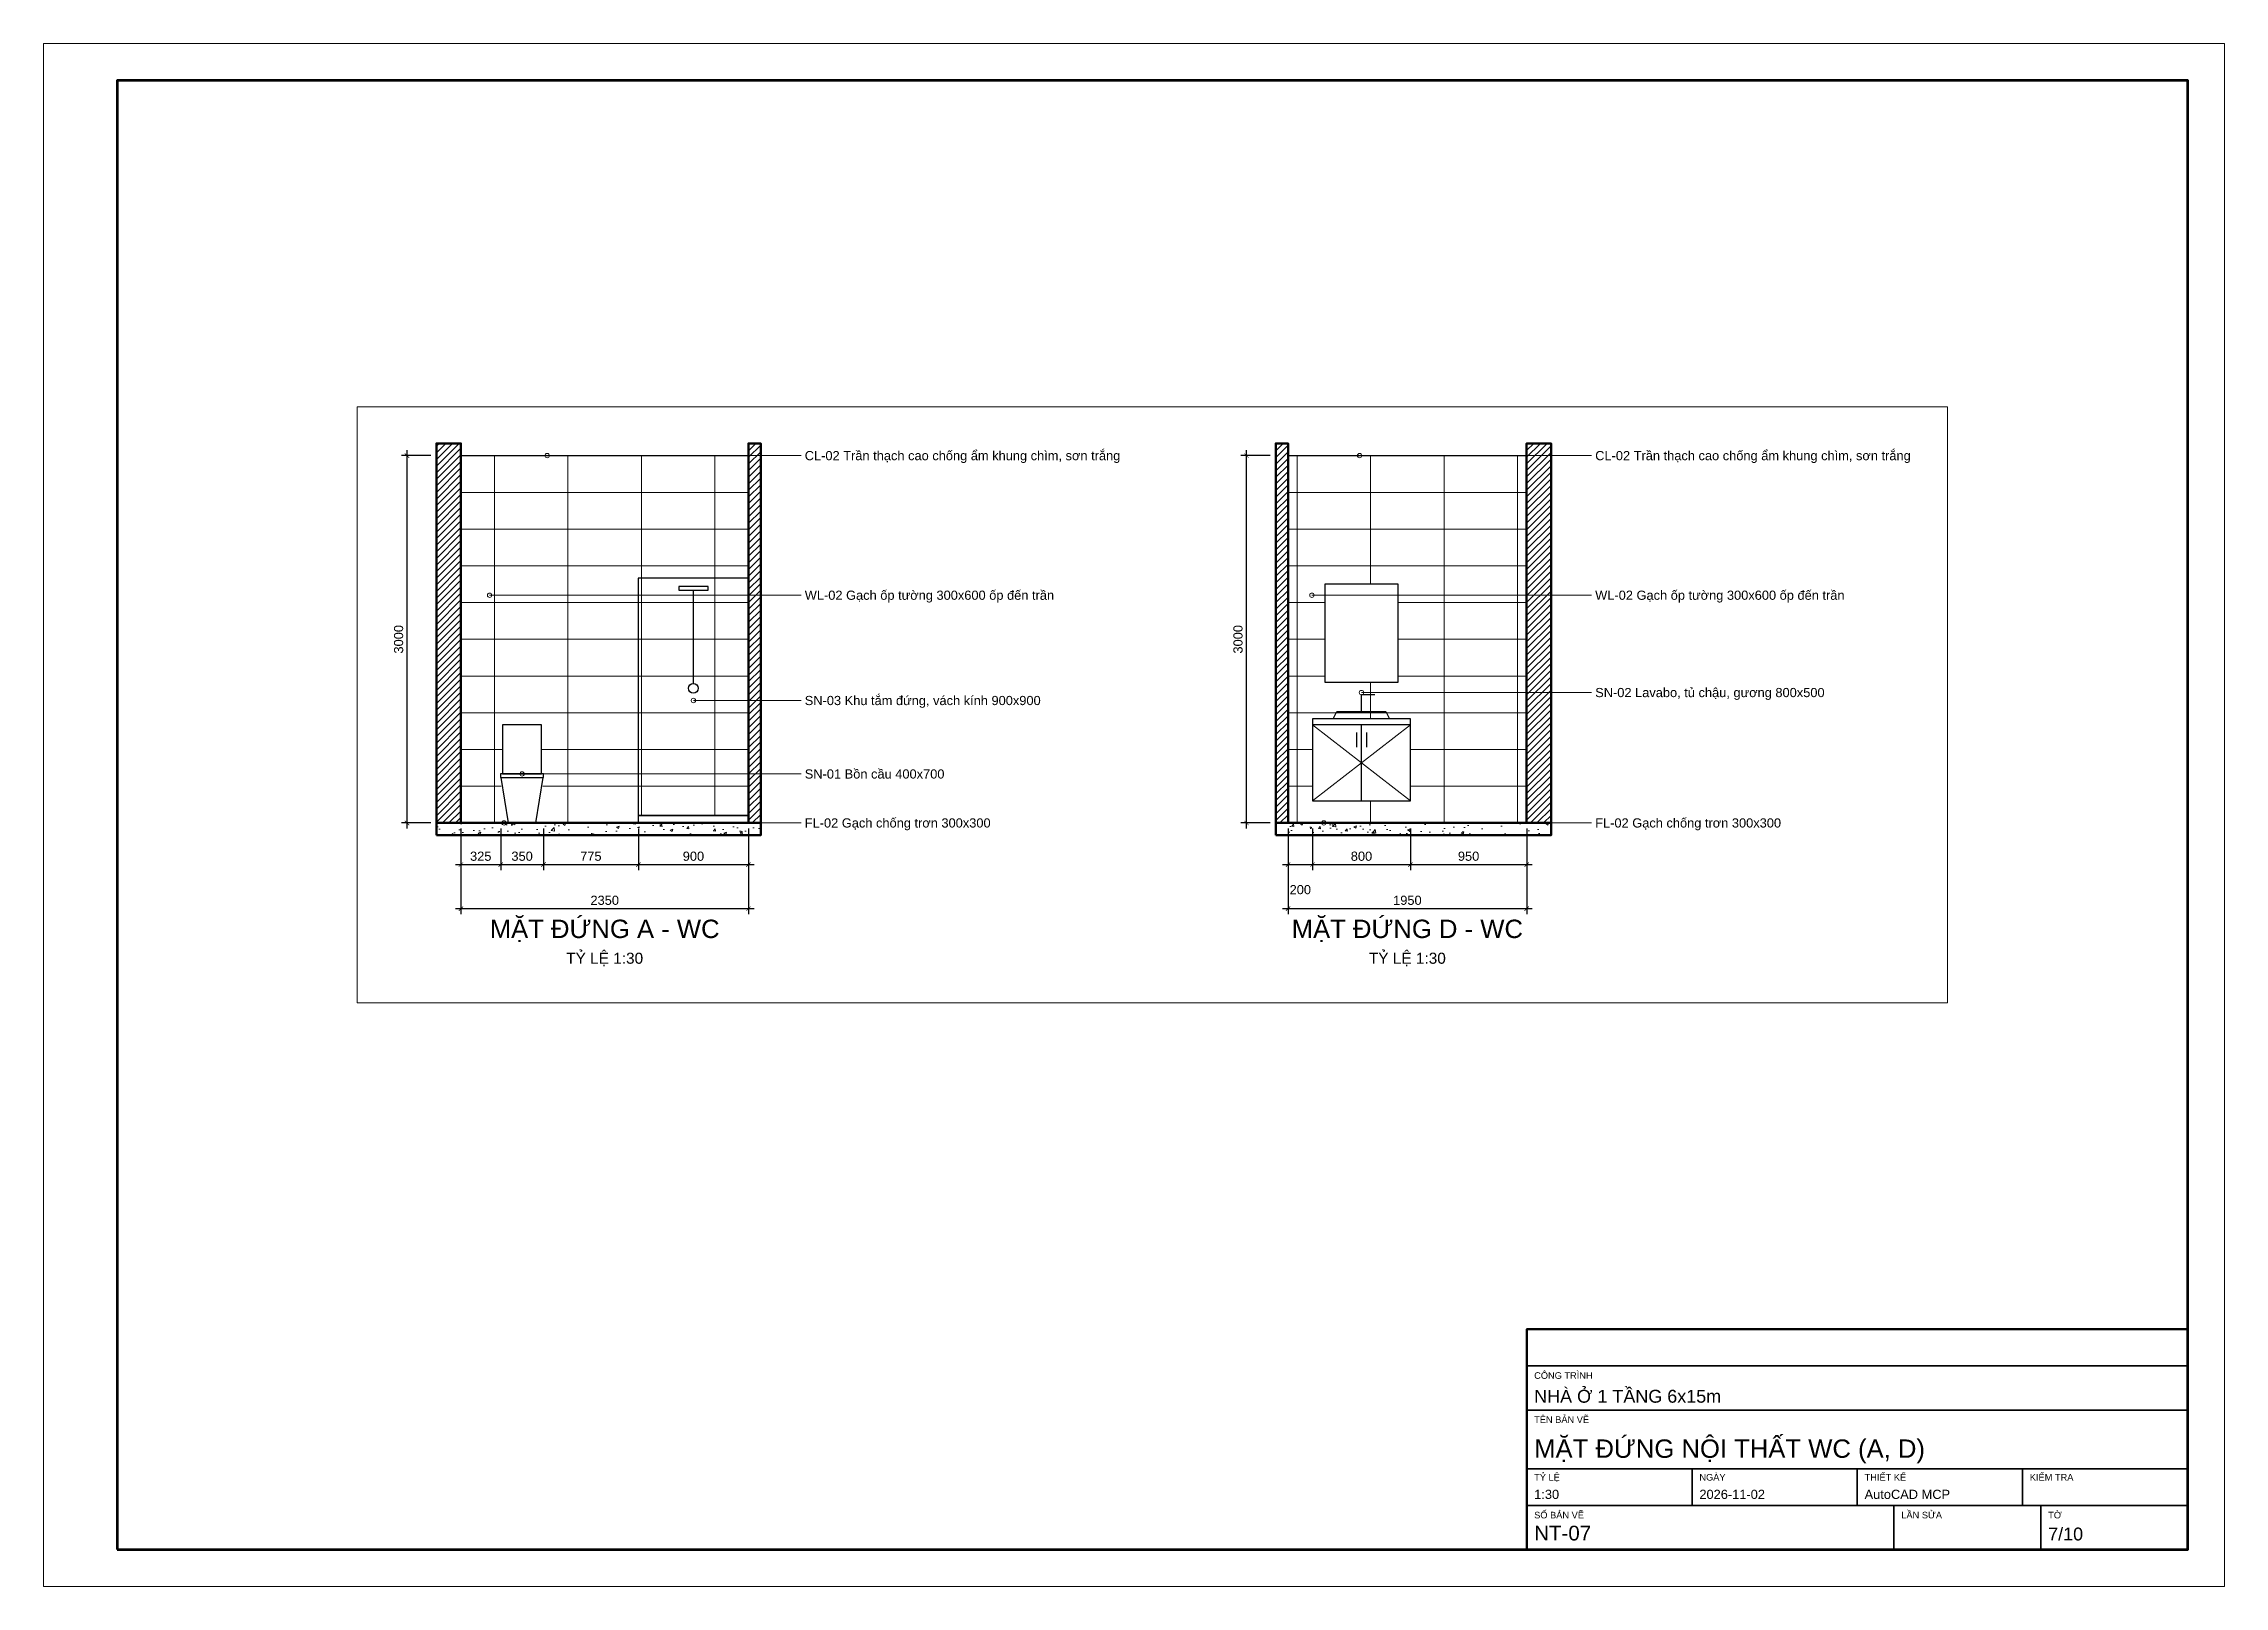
# Paper-space layout 'NT-07' of a CAD drawing. Header units: millimetres. Extents: x 0 to 594, y 0 to 420.
# The model-space entities are those that its viewports show. They can reach past a viewport. Long polylines and large blocks are cut down to what shows.
import ezdxf
from ezdxf.enums import TextEntityAlignment as Align

# ---------------------------------------------------------------- set-up
doc = ezdxf.new("R2010")
doc.units = ezdxf.units.MM
doc.header["$LTSCALE"] = 40
doc.linetypes.add('HIDDEN', pattern=[9.525, 6.35, -3.175])
for name, color, linetype, lineweight in [('A-ANNO-DIMS', 1, 'Continuous', 18), ('A-ANNO-NOTE', 7, 'Continuous', 18), ('A-ANNO-TEXT', 7, 'Continuous', 18), ('A-ANNO-TTLB', 7, 'Continuous', 35), ('A-DETL', 7, 'Continuous', 25), ('A-ELEV', 7, 'Continuous', 25), ('A-ELEV-OTLN', 7, 'Continuous', 50), ('A-ELEV-PATT', 8, 'Continuous', 9), ('A-GLAZ', 4, 'Continuous', 25), ('A-HIDD', 8, 'HIDDEN', 18), ('A-SECT', 7, 'Continuous', 50), ('A-SECT-PATT', 8, 'Continuous', 9)]:
    doc.layers.add(name, color=color, linetype=linetype, lineweight=lineweight)
doc.layers.add('A-ANNO-VPRT', color=8, linetype='Continuous', lineweight=9, plot=False)
doc.styles.add('MCP-ARIAL', font='arial.ttf')
doc.dimstyles.new('MCP-1-30', dxfattribs={"dimscale": 30, "dimtxt": 2.5, "dimasz": 1.2, "dimexe": 1.5, "dimexo": 1.5, "dimgap": 1, "dimtad": 1, "dimdec": 0, "dimdsep": 46, "dimtxsty": 'MCP-ARIAL', "dimblk": 'ARCHTICK', "dimblk1": 'ARCHTICK', "dimblk2": 'ARCHTICK', "dimcen": 0.09, "dimdle": 1.5, "dimclrd": 256, "dimclre": 256, "dimclrt": 256, "dimadec": 0, "dimazin": 0, "dimtfac": 1, "dimtdec": 4, "dimtmove": 2, "dimatfit": 3, "dimfxl": 1, "dimtolj": 1, "dimtzin": 0, "dimarcsym": 0})

# ---------------------------------------------------------------- blocks, each defined once
blk = doc.blocks.new('_ArchTick')
at = {"color": 0, "linetype": 'ByBlock', "const_width": 0.15}
blk.add_lwpolyline([(-0.5, -0.5), (0.5, 0.5)], dxfattribs=at)
blk = doc.blocks.new('*D189')
at = {"layer": 'A-ANNO-DIMS', "lineweight": -2, "transparency": 16777216}
for p, q in [((164128, -49709), (164128, -50049)), ((164453, -49709), (164453, -50049)), ((164083, -50004), (164498, -50004))]:
    blk.add_line(p, q, dxfattribs=at)
at = {"layer": 'Defpoints', "color": 0, "transparency": 16777216}
for p in [(164128, -49664), (164453, -49664), (164453, -50004)]:
    blk.add_point(p, dxfattribs=at)
at = {"layer": 'A-ANNO-DIMS', "lineweight": -2, "transparency": 16777216, "xscale": 36, "yscale": 36, "zscale": 36, "rotation": 180}
blk.add_blockref('_ArchTick', (164128, -50004), dxfattribs=at)
at = {"layer": 'A-ANNO-DIMS', "lineweight": -2, "transparency": 16777216, "xscale": 36, "yscale": 36, "zscale": 36}
blk.add_blockref('_ArchTick', (164453, -50004), dxfattribs=at)
at = {"layer": 'A-ANNO-DIMS', "transparency": 16777216, "insert": (164290, -49936), "char_height": 75, "attachment_point": 5, "style": 'MCP-ARIAL'}
blk.add_mtext('\\A1;325', dxfattribs=at)
blk = doc.blocks.new('*D190')
at = {"layer": 'A-ANNO-DIMS', "lineweight": -2, "transparency": 16777216}
for p, q in [((164453, -49709), (164453, -50049)), ((164803, -49709), (164803, -50049)), ((164408, -50004), (164848, -50004))]:
    blk.add_line(p, q, dxfattribs=at)
at = {"layer": 'Defpoints', "color": 0, "transparency": 16777216}
for p in [(164453, -49664), (164803, -49664), (164803, -50004)]:
    blk.add_point(p, dxfattribs=at)
at = {"layer": 'A-ANNO-DIMS', "lineweight": -2, "transparency": 16777216, "xscale": 36, "yscale": 36, "zscale": 36, "rotation": 180}
blk.add_blockref('_ArchTick', (164453, -50004), dxfattribs=at)
at = {"layer": 'A-ANNO-DIMS', "lineweight": -2, "transparency": 16777216, "xscale": 36, "yscale": 36, "zscale": 36}
blk.add_blockref('_ArchTick', (164803, -50004), dxfattribs=at)
at = {"layer": 'A-ANNO-DIMS', "transparency": 16777216, "insert": (164628, -49936), "char_height": 75, "attachment_point": 5, "style": 'MCP-ARIAL'}
blk.add_mtext('\\A1;350', dxfattribs=at)
blk = doc.blocks.new('*D191')
at = {"layer": 'A-ANNO-DIMS', "lineweight": -2, "transparency": 16777216}
for p, q in [((164803, -49709), (164803, -50049)), ((165578, -49709), (165578, -50049)), ((164758, -50004), (165623, -50004))]:
    blk.add_line(p, q, dxfattribs=at)
at = {"layer": 'Defpoints', "color": 0, "transparency": 16777216}
for p in [(164803, -49664), (165578, -49664), (165578, -50004)]:
    blk.add_point(p, dxfattribs=at)
at = {"layer": 'A-ANNO-DIMS', "lineweight": -2, "transparency": 16777216, "xscale": 36, "yscale": 36, "zscale": 36, "rotation": 180}
blk.add_blockref('_ArchTick', (164803, -50004), dxfattribs=at)
at = {"layer": 'A-ANNO-DIMS', "lineweight": -2, "transparency": 16777216, "xscale": 36, "yscale": 36, "zscale": 36}
blk.add_blockref('_ArchTick', (165578, -50004), dxfattribs=at)
at = {"layer": 'A-ANNO-DIMS', "transparency": 16777216, "insert": (165190, -49936), "char_height": 75, "attachment_point": 5, "style": 'MCP-ARIAL'}
blk.add_mtext('\\A1;775', dxfattribs=at)
blk = doc.blocks.new('*D192')
at = {"layer": 'A-ANNO-DIMS', "lineweight": -2, "transparency": 16777216}
for p, q in [((165578, -49709), (165578, -50049)), ((166478, -49709), (166478, -50049)), ((165533, -50004), (166523, -50004))]:
    blk.add_line(p, q, dxfattribs=at)
at = {"layer": 'Defpoints', "color": 0, "transparency": 16777216}
for p in [(165578, -49664), (166478, -49664), (166478, -50004)]:
    blk.add_point(p, dxfattribs=at)
at = {"layer": 'A-ANNO-DIMS', "lineweight": -2, "transparency": 16777216, "xscale": 36, "yscale": 36, "zscale": 36, "rotation": 180}
blk.add_blockref('_ArchTick', (165578, -50004), dxfattribs=at)
at = {"layer": 'A-ANNO-DIMS', "lineweight": -2, "transparency": 16777216, "xscale": 36, "yscale": 36, "zscale": 36}
blk.add_blockref('_ArchTick', (166478, -50004), dxfattribs=at)
at = {"layer": 'A-ANNO-DIMS', "transparency": 16777216, "insert": (166028, -49936), "char_height": 75, "attachment_point": 5, "style": 'MCP-ARIAL'}
blk.add_mtext('\\A1;900', dxfattribs=at)
blk = doc.blocks.new('*D193')
at = {"layer": 'A-ANNO-DIMS', "lineweight": -2, "transparency": 16777216}
for p, q in [((164128, -49709), (164128, -50409)), ((166478, -49709), (166478, -50409)), ((164083, -50364), (166523, -50364))]:
    blk.add_line(p, q, dxfattribs=at)
at = {"layer": 'Defpoints', "color": 0, "transparency": 16777216}
for p in [(164128, -49664), (166478, -49664), (166478, -50364)]:
    blk.add_point(p, dxfattribs=at)
at = {"layer": 'A-ANNO-DIMS', "lineweight": -2, "transparency": 16777216, "xscale": 36, "yscale": 36, "zscale": 36, "rotation": 180}
blk.add_blockref('_ArchTick', (164128, -50364), dxfattribs=at)
at = {"layer": 'A-ANNO-DIMS', "lineweight": -2, "transparency": 16777216, "xscale": 36, "yscale": 36, "zscale": 36}
blk.add_blockref('_ArchTick', (166478, -50364), dxfattribs=at)
at = {"layer": 'A-ANNO-DIMS', "transparency": 16777216, "insert": (165303, -50296), "char_height": 75, "attachment_point": 5, "style": 'MCP-ARIAL'}
blk.add_mtext('\\A1;2350', dxfattribs=at)
blk = doc.blocks.new('*D194')
at = {"layer": 'A-ANNO-DIMS', "lineweight": -2, "transparency": 16777216}
for p, q in [((163883, -46664), (163643, -46664)), ((163688, -49709), (163688, -46619)), ((163883, -49664), (163643, -49664))]:
    blk.add_line(p, q, dxfattribs=at)
at = {"layer": 'Defpoints', "color": 0, "transparency": 16777216}
for p in [(163688, -46664), (163928, -46664), (163928, -49664)]:
    blk.add_point(p, dxfattribs=at)
at = {"layer": 'A-ANNO-DIMS', "lineweight": -2, "transparency": 16777216, "xscale": 36, "yscale": 36, "zscale": 36}
for p, rotation in [((163688, -46664), 90), ((163688, -49664), 270)]:
    blk.add_blockref('_ArchTick', p, dxfattribs=dict(at, rotation=rotation))
at = {"layer": 'A-ANNO-DIMS', "transparency": 16777216, "insert": (163619, -48164), "char_height": 75, "attachment_point": 5, "rotation": 90, "style": 'MCP-ARIAL'}
blk.add_mtext('\\A1;3000', dxfattribs=at)
blk = doc.blocks.new('*D195')
at = {"layer": 'A-ANNO-DIMS', "lineweight": -2, "transparency": 16777216}
for p, q in [((170887, -49709), (170887, -50049)), ((171087, -49709), (171087, -50049)), ((170842, -50004), (171132, -50004))]:
    blk.add_line(p, q, dxfattribs=at)
at = {"layer": 'Defpoints', "color": 0, "transparency": 16777216}
for p in [(170887, -49664), (171087, -49664), (171087, -50004)]:
    blk.add_point(p, dxfattribs=at)
at = {"layer": 'A-ANNO-DIMS', "lineweight": -2, "transparency": 16777216, "xscale": 36, "yscale": 36, "zscale": 36, "rotation": 180}
blk.add_blockref('_ArchTick', (170887, -50004), dxfattribs=at)
at = {"layer": 'A-ANNO-DIMS', "lineweight": -2, "transparency": 16777216, "xscale": 36, "yscale": 36, "zscale": 36}
blk.add_blockref('_ArchTick', (171087, -50004), dxfattribs=at)
at = {"layer": 'A-ANNO-DIMS', "transparency": 16777216, "insert": (170987, -50209), "char_height": 75, "attachment_point": 5, "style": 'MCP-ARIAL'}
blk.add_mtext('\\A1;200', dxfattribs=at)
blk = doc.blocks.new('*D196')
at = {"layer": 'A-ANNO-DIMS', "lineweight": -2, "transparency": 16777216}
for p, q in [((171087, -49709), (171087, -50049)), ((171887, -49709), (171887, -50049)), ((171042, -50004), (171932, -50004))]:
    blk.add_line(p, q, dxfattribs=at)
at = {"layer": 'Defpoints', "color": 0, "transparency": 16777216}
for p in [(171087, -49664), (171887, -49664), (171887, -50004)]:
    blk.add_point(p, dxfattribs=at)
at = {"layer": 'A-ANNO-DIMS', "lineweight": -2, "transparency": 16777216, "xscale": 36, "yscale": 36, "zscale": 36, "rotation": 180}
blk.add_blockref('_ArchTick', (171087, -50004), dxfattribs=at)
at = {"layer": 'A-ANNO-DIMS', "lineweight": -2, "transparency": 16777216, "xscale": 36, "yscale": 36, "zscale": 36}
blk.add_blockref('_ArchTick', (171887, -50004), dxfattribs=at)
at = {"layer": 'A-ANNO-DIMS', "transparency": 16777216, "insert": (171487, -49936), "char_height": 75, "attachment_point": 5, "style": 'MCP-ARIAL'}
blk.add_mtext('\\A1;800', dxfattribs=at)
blk = doc.blocks.new('*D197')
at = {"layer": 'A-ANNO-DIMS', "lineweight": -2, "transparency": 16777216}
for p, q in [((171887, -49709), (171887, -50049)), ((172837, -49709), (172837, -50049)), ((171842, -50004), (172882, -50004))]:
    blk.add_line(p, q, dxfattribs=at)
at = {"layer": 'Defpoints', "color": 0, "transparency": 16777216}
for p in [(171887, -49664), (172837, -49664), (172837, -50004)]:
    blk.add_point(p, dxfattribs=at)
at = {"layer": 'A-ANNO-DIMS', "lineweight": -2, "transparency": 16777216, "xscale": 36, "yscale": 36, "zscale": 36, "rotation": 180}
blk.add_blockref('_ArchTick', (171887, -50004), dxfattribs=at)
at = {"layer": 'A-ANNO-DIMS', "lineweight": -2, "transparency": 16777216, "xscale": 36, "yscale": 36, "zscale": 36}
blk.add_blockref('_ArchTick', (172837, -50004), dxfattribs=at)
at = {"layer": 'A-ANNO-DIMS', "transparency": 16777216, "insert": (172362, -49936), "char_height": 75, "attachment_point": 5, "style": 'MCP-ARIAL'}
blk.add_mtext('\\A1;950', dxfattribs=at)
blk = doc.blocks.new('*D198')
at = {"layer": 'A-ANNO-DIMS', "lineweight": -2, "transparency": 16777216}
for p, q in [((170887, -49709), (170887, -50409)), ((172837, -49709), (172837, -50409)), ((170842, -50364), (172882, -50364))]:
    blk.add_line(p, q, dxfattribs=at)
at = {"layer": 'Defpoints', "color": 0, "transparency": 16777216}
for p in [(170887, -49664), (172837, -49664), (172837, -50364)]:
    blk.add_point(p, dxfattribs=at)
at = {"layer": 'A-ANNO-DIMS', "lineweight": -2, "transparency": 16777216, "xscale": 36, "yscale": 36, "zscale": 36, "rotation": 180}
blk.add_blockref('_ArchTick', (170887, -50364), dxfattribs=at)
at = {"layer": 'A-ANNO-DIMS', "lineweight": -2, "transparency": 16777216, "xscale": 36, "yscale": 36, "zscale": 36}
blk.add_blockref('_ArchTick', (172837, -50364), dxfattribs=at)
at = {"layer": 'A-ANNO-DIMS', "transparency": 16777216, "insert": (171862, -50296), "char_height": 75, "attachment_point": 5, "style": 'MCP-ARIAL'}
blk.add_mtext('\\A1;1950', dxfattribs=at)
blk = doc.blocks.new('*D199')
at = {"layer": 'A-ANNO-DIMS', "lineweight": -2, "transparency": 16777216}
for p, q in [((170742, -46664), (170502, -46664)), ((170547, -49709), (170547, -46619)), ((170742, -49664), (170502, -49664))]:
    blk.add_line(p, q, dxfattribs=at)
at = {"layer": 'Defpoints', "color": 0, "transparency": 16777216}
for p in [(170547, -46664), (170787, -46664), (170787, -49664)]:
    blk.add_point(p, dxfattribs=at)
at = {"layer": 'A-ANNO-DIMS', "lineweight": -2, "transparency": 16777216, "xscale": 36, "yscale": 36, "zscale": 36}
for p, rotation in [((170547, -46664), 90), ((170547, -49664), 270)]:
    blk.add_blockref('_ArchTick', p, dxfattribs=dict(at, rotation=rotation))
at = {"layer": 'A-ANNO-DIMS', "transparency": 16777216, "insert": (170478, -48164), "char_height": 75, "attachment_point": 5, "rotation": 90, "style": 'MCP-ARIAL'}
blk.add_mtext('\\A1;3000', dxfattribs=at)

msp = doc.modelspace()

# ---------------------------------------------------------------- hatches: boundary and pattern name
at = {"layer": 'A-SECT-PATT'}
h = msp.add_hatch(dxfattribs=at)
h.set_pattern_fill('ANSI31', color=256, scale=12, style=0)
h.paths.add_polyline_path([(163927.6, -49663.86), (164127.6, -49663.86), (164127.6, -46563.86), (163927.6, -46563.86)], flags=16)
h = msp.add_hatch(dxfattribs=at)
h.set_pattern_fill('ANSI31', color=256, scale=12, style=0)
h.paths.add_polyline_path([(166477.6, -49663.86), (166577.6, -49663.86), (166577.6, -46563.86), (166477.6, -46563.86)], flags=16)
h = msp.add_hatch(dxfattribs=at)
h.set_pattern_fill('ANSI31', color=256, scale=12, style=0)
h.paths.add_polyline_path([(170786.6, -49663.86), (170886.6, -49663.86), (170886.6, -46563.86), (170786.6, -46563.86)], flags=16)
h = msp.add_hatch(dxfattribs=at)
h.set_pattern_fill('ANSI31', color=256, scale=12, style=0)
h.paths.add_polyline_path([(172836.6, -49663.86), (173036.6, -49663.86), (173036.6, -46563.86), (172836.6, -46563.86)], flags=16)
h = msp.add_hatch(dxfattribs=at)
h.set_pattern_fill('AR-CONC', color=256, scale=1.2, style=0)
h.paths.add_polyline_path([(163927.6, -49763.86), (166577.6, -49763.86), (166577.6, -49663.86), (163927.6, -49663.86)], flags=16)
h = msp.add_hatch(dxfattribs=at)
h.set_pattern_fill('AR-CONC', color=256, scale=1.2, style=0)
h.paths.add_polyline_path([(170786.6, -49763.86), (173036.6, -49763.86), (173036.6, -49663.86), (170786.6, -49663.86)], flags=16)

# ---------------------------------------------------------------- linework, layer by layer
at = {"layer": 'A-ANNO-NOTE'}
for points in [[(164832.6, -46663.86), (166817.6, -46663.86), (166907.6, -46663.86)], [(171471.6, -46663.86), (173276.6, -46663.86), (173366.6, -46663.86)], [(164362.6, -47803.86), (166817.6, -47803.86), (166907.6, -47803.86)], [(171081.6, -47803.86), (173276.6, -47803.86), (173366.6, -47803.86)], [(171486.6, -48598.86), (173276.6, -48598.86), (173366.6, -48598.86)], [(166027.6, -48663.86), (166817.6, -48663.86), (166907.6, -48663.86)], [(164627.6, -49263.86), (166817.6, -49263.86), (166907.6, -49263.86)], [(164480.1, -49663.86), (166817.6, -49663.86), (166907.6, -49663.86)], [(171179.1, -49663.86), (173276.6, -49663.86), (173366.6, -49663.86)]]:
    msp.add_lwpolyline(points, dxfattribs=at)
for centre in [(164832.6, -46663.86), (171471.6, -46663.86), (164362.6, -47803.86), (171081.6, -47803.86), (166027.6, -48663.86), (171486.6, -48598.86), (164627.6, -49263.86), (164480.1, -49663.86), (171179.1, -49663.86)]:
    msp.add_circle(centre, 18, dxfattribs=at)
at = {"layer": 'A-DETL'}
for p, q in [((176275.45, -49813.86), (179475.45, -49813.86)), ((176275.45, -50113.86), (179475.45, -50113.86))]:
    msp.add_line(p, q, dxfattribs=at)
for points in [[(176275.45, -49763.86), (176875.45, -49763.86), (176875.45, -49063.86), (176275.45, -49063.86)], [(176275.45, -50433.86), (179475.45, -50433.86), (179475.45, -50413.86), (176275.45, -50413.86)], [(176275.45, -51163.86), (176915.45, -51163.86), (176915.45, -50433.86), (176275.45, -50433.86)], [(176275.45, -51263.86), (179475.45, -51263.86), (179475.45, -51163.86), (176275.45, -51163.86)]]:
    msp.add_lwpolyline(points, close=True, dxfattribs=at)
at = {"layer": 'A-ELEV'}
for p, q in [((164127.6, -46663.86), (166477.6, -46663.86)), ((170886.6, -46663.86), (172836.6, -46663.86)), ((166147.6, -47733.86), (165907.6, -47733.86)), ((165907.6, -47733.86), (165907.6, -47763.86)), ((166147.6, -47763.86), (166147.6, -47733.86)), ((171786.6, -47713.86), (171186.6, -47713.86)), ((171186.6, -47713.86), (171186.6, -48513.86)), ((171786.6, -48513.86), (171786.6, -47713.86)), ((165907.6, -47763.86), (166147.6, -47763.86)), ((166027.6, -48523.86), (166027.6, -47763.86)), ((171186.6, -48513.86), (171786.6, -48513.86)), ((171486.6, -48753.86), (171486.6, -48613.86)), ((171486.6, -48613.86), (171596.6, -48613.86)), ((171886.6, -48813.86), (171086.6, -48813.86)), ((171086.6, -48813.86), (171086.6, -48863.86)), ((171256.6, -48813.86), (171286.6, -48753.86)), ((171286.6, -48753.86), (171686.6, -48753.86)), ((171686.6, -48753.86), (171716.6, -48813.86)), ((171886.6, -48863.86), (171886.6, -48813.86)), ((164787.6, -48863.86), (164467.6, -48863.86)), ((164467.6, -48863.86), (164467.6, -49263.86)), ((164787.6, -49263.86), (164787.6, -48863.86)), ((171886.6, -48863.86), (171086.6, -48863.86)), ((171086.6, -48863.86), (171086.6, -49483.86)), ((171446.6, -48923.86), (171446.6, -49043.86)), ((171486.6, -49483.86), (171486.6, -48863.86)), ((171526.6, -48923.86), (171526.6, -49043.86)), ((171886.6, -49483.86), (171886.6, -48863.86)), ((164802.6, -49263.86), (164452.6, -49263.86)), ((164452.6, -49263.86), (164452.6, -49293.86)), ((164452.6, -49293.86), (164802.6, -49293.86)), ((164457.6, -49293.86), (164797.6, -49293.86)), ((164517.6, -49663.86), (164457.6, -49293.86)), ((164467.6, -49263.86), (164787.6, -49263.86)), ((164797.6, -49293.86), (164737.6, -49663.86)), ((164802.6, -49293.86), (164802.6, -49263.86)), ((171086.6, -49483.86), (171886.6, -49483.86)), ((164737.6, -49663.86), (164517.6, -49663.86)), ((166477.6, -49603.86), (165577.6, -49603.86)), ((165577.6, -49603.86), (165577.6, -49663.86)), ((165577.6, -49663.86), (166477.6, -49663.86)), ((166477.6, -49663.86), (166477.6, -49603.86))]:
    msp.add_line(p, q, dxfattribs=at)
msp.add_circle((166027.6, -48563.86), 40, dxfattribs=at)
at = {"layer": 'A-ELEV-OTLN'}
for p, q in [((164127.6, -49663.86), (166477.6, -49663.86)), ((170886.6, -49663.86), (172836.6, -49663.86))]:
    msp.add_line(p, q, dxfattribs=at)
at = {"layer": 'A-ELEV-PATT'}
for p, q in [((164402.6, -49663.86), (164402.6, -46663.86)), ((165002.6, -49663.86), (165002.6, -46663.86)), ((165602.6, -49603.86), (165602.6, -46663.86)), ((166202.6, -49603.86), (166202.6, -46663.86)), ((170961.6, -49663.86), (170961.6, -46663.86)), ((171561.6, -47713.86), (171561.6, -46663.86)), ((172161.6, -49663.86), (172161.6, -46663.86)), ((172761.6, -49663.86), (172761.6, -46663.86)), ((164127.6, -46963.86), (166477.6, -46963.86)), ((170886.6, -46963.86), (172836.6, -46963.86)), ((164127.6, -47263.86), (166477.6, -47263.86)), ((170886.6, -47263.86), (172836.6, -47263.86)), ((164127.6, -47563.86), (166477.6, -47563.86)), ((170886.6, -47563.86), (172836.6, -47563.86)), ((164127.6, -47863.86), (166477.6, -47863.86)), ((170886.6, -47863.86), (171186.6, -47863.86)), ((171786.6, -47863.86), (172836.6, -47863.86)), ((164127.6, -48163.86), (166477.6, -48163.86)), ((170886.6, -48163.86), (171186.6, -48163.86)), ((171786.6, -48163.86), (172836.6, -48163.86)), ((164127.6, -48463.86), (166477.6, -48463.86)), ((170886.6, -48463.86), (171186.6, -48463.86)), ((171786.6, -48463.86), (172836.6, -48463.86)), ((171561.6, -48813.86), (171561.6, -48513.86)), ((164127.6, -48763.86), (166477.6, -48763.86)), ((170886.6, -48763.86), (172836.6, -48763.86)), ((164127.6, -49063.86), (164467.6, -49063.86)), ((164787.6, -49063.86), (166477.6, -49063.86)), ((170886.6, -49063.86), (171086.6, -49063.86)), ((171886.6, -49063.86), (172836.6, -49063.86)), ((164127.6, -49363.86), (164457.6, -49363.86)), ((164797.6, -49363.86), (166477.6, -49363.86)), ((170886.6, -49363.86), (171086.6, -49363.86)), ((171561.6, -49663.86), (171561.6, -49483.86)), ((171886.6, -49363.86), (172836.6, -49363.86))]:
    msp.add_line(p, q, dxfattribs=at)
at = {"layer": 'A-GLAZ'}
for p, q in [((166477.6, -47663.86), (165577.6, -47663.86)), ((165577.6, -47663.86), (165577.6, -49603.86)), ((166477.6, -49603.86), (166477.6, -47663.86)), ((165577.6, -49603.86), (166477.6, -49603.86))]:
    msp.add_line(p, q, dxfattribs=at)
at = {"layer": 'A-HIDD', "ltscale": 0.3}
for p, q in [((171486.6, -49173.86), (171086.6, -48863.86)), ((171486.6, -49173.86), (171886.6, -48863.86)), ((171086.6, -49483.86), (171486.6, -49173.86)), ((171886.6, -49483.86), (171486.6, -49173.86))]:
    msp.add_line(p, q, dxfattribs=at)
at = {"layer": 'A-HIDD', "ltscale": 0.1}
for points in [[(176275.45, -49763.86), (176875.45, -49413.86), (176275.45, -49063.86)], [(176275.45, -51163.86), (176915.45, -50798.86), (176275.45, -50433.86)]]:
    msp.add_lwpolyline(points, dxfattribs=at)
at = {"layer": 'A-SECT'}
for points in [[(163927.6, -49663.86), (164127.6, -49663.86), (164127.6, -46563.86), (163927.6, -46563.86)], [(166477.6, -49663.86), (166577.6, -49663.86), (166577.6, -46563.86), (166477.6, -46563.86)], [(170786.6, -49663.86), (170886.6, -49663.86), (170886.6, -46563.86), (170786.6, -46563.86)], [(172836.6, -49663.86), (173036.6, -49663.86), (173036.6, -46563.86), (172836.6, -46563.86)], [(163927.6, -49763.86), (166577.6, -49763.86), (166577.6, -49663.86), (163927.6, -49663.86)], [(170786.6, -49763.86), (173036.6, -49763.86), (173036.6, -49663.86), (170786.6, -49663.86)]]:
    msp.add_lwpolyline(points, close=True, dxfattribs=at)

# ---------------------------------------------------------------- texts
at = {"layer": 'A-ANNO-NOTE', "style": 'MCP-ARIAL'}
for s, p in [('CL-02 Trần thạch cao chống ẩm khung chìm, sơn trắng', (166937.6, -46663.86)), ('CL-02 Trần thạch cao chống ẩm khung chìm, sơn trắng', (173396.6, -46663.86)), ('WL-02 Gạch ốp tường 300x600 ốp đến trần', (166937.6, -47803.86)), ('WL-02 Gạch ốp tường 300x600 ốp đến trần', (173396.6, -47803.86)), ('SN-03 Khu tắm đứng, vách kính 900x900', (166937.6, -48663.86)), ('SN-02 Lavabo, tủ chậu, gương 800x500', (173396.6, -48598.86)), ('SN-01 Bồn cầu 400x700', (166937.6, -49263.86)), ('FL-02 Gạch chống trơn 300x300', (166937.6, -49663.86)), ('FL-02 Gạch chống trơn 300x300', (173396.6, -49663.86))]:
    msp.add_text(s, height=75, dxfattribs=at).set_placement(p, align=Align.MIDDLE_LEFT)
at = {"layer": 'A-ANNO-TEXT', "style": 'MCP-ARIAL'}
for s, height, p in [('MẶT ĐỨNG A - WC', 150, (165302.6, -50603.86)), ('MẶT ĐỨNG D - WC', 150, (171861.6, -50603.86)), ('TỶ LỆ 1:30', 90, (165302.6, -50813.86)), ('TỶ LỆ 1:30', 90, (171861.6, -50813.86))]:
    msp.add_text(s, height=height, dxfattribs=at).set_placement(p, align=Align.CENTER)

# ---------------------------------------------------------------- dimensions: what is measured, and where the dimension line sits
at = {"layer": 'A-ANNO-DIMS'}
for base, p1, p2, picture, middle in [((163687.6, -46663.86), (163927.6, -49663.86), (163927.6, -46663.86), '*D194', (163619.281, -48163.86)), ((170546.6, -46663.86), (170786.6, -49663.86), (170786.6, -46663.86), '*D199', (170478.281, -48163.86))]:
    dim = msp.add_linear_dim(base=base, p1=p1, p2=p2, angle=90, dimstyle='MCP-1-30', dxfattribs=at)
    dim.commit()
    dim.dimension.update_dxf_attribs({"geometry": picture, "text_midpoint": middle})
for base, p1, p2, picture, middle in [((164452.6, -50003.86), (164127.6, -49663.86), (164452.6, -49663.86), '*D189', (164290.1, -49935.541)), ((166477.6, -50363.86), (164127.6, -49663.86), (166477.6, -49663.86), '*D193', (165302.6, -50295.541)), ((164802.6, -50003.86), (164452.6, -49663.86), (164802.6, -49663.86), '*D190', (164627.6, -49935.541)), ((165577.6, -50003.86), (164802.6, -49663.86), (165577.6, -49663.86), '*D191', (165190.1, -49935.721)), ((166477.6, -50003.86), (165577.6, -49663.86), (166477.6, -49663.86), '*D192', (166027.6, -49935.567)), ((171086.6, -50003.86), (170886.6, -49663.86), (171086.6, -49663.86), '*D195', (170986.6, -50208.739)), ((172836.6, -50363.86), (170886.6, -49663.86), (172836.6, -49663.86), '*D198', (171861.6, -50295.567)), ((171886.6, -50003.86), (171086.6, -49663.86), (171886.6, -49663.86), '*D196', (171486.6, -49935.567)), ((172836.6, -50003.86), (171886.6, -49663.86), (172836.6, -49663.86), '*D197', (172361.6, -49935.567))]:
    dim = msp.add_linear_dim(base=base, p1=p1, p2=p2, dimstyle='MCP-1-30', dxfattribs=at)
    dim.commit()
    dim.dimension.update_dxf_attribs({"geometry": picture, "text_midpoint": middle})

psp = doc.layouts.new('NT-07')

# ---------------------------------------------------------------- linework, layer by layer
at = {"layer": 'A-ANNO-TTLB'}
for p, q in [((404, 60), (584, 60)), ((404, 48), (584, 48)), ((404, 32), (584, 32)), ((449, 22), (449, 32)), ((494, 22), (494, 32)), ((539, 22), (539, 32)), ((404, 22), (584, 22)), ((504, 10), (504, 22)), ((544, 10), (544, 22))]:
    psp.add_line(p, q, dxfattribs=at)
at = {"layer": 'A-ANNO-TTLB', "lineweight": 9}
psp.add_lwpolyline([(0, 0), (594, 0), (594, 420), (0, 420)], close=True, dxfattribs=at)
at = {"layer": 'A-ANNO-TTLB', "lineweight": 70}
psp.add_lwpolyline([(20, 10), (584, 10), (584, 410), (20, 410)], close=True, dxfattribs=at)
at = {"layer": 'A-ANNO-TTLB', "lineweight": 50}
psp.add_lwpolyline([(404, 10), (584, 10), (584, 70), (404, 70)], close=True, dxfattribs=at)

# ---------------------------------------------------------------- texts
at = {"layer": 'A-ANNO-TTLB', "style": 'MCP-ARIAL'}
for s, height, p in [('CÔNG TRÌNH', 1.8, (406, 56.5)), ('NHÀ Ở 1 TẦNG 6x15m', 3.5, (406, 50)), ('TÊN BẢN VẼ', 1.8, (406, 44.5)), ('MẶT ĐỨNG NỘI THẤT WC (A, D)', 5, (406, 35)), ('TỶ LỆ', 1.8, (406, 28.8)), ('NGÀY', 1.8, (451, 28.8)), ('THIẾT KẾ', 1.8, (496, 28.8)), ('KIỂM TRA', 1.8, (541, 28.8)), ('1:30', 2.5, (406, 23.8)), ('2026-11-02', 2.5, (451, 23.8)), ('AutoCAD MCP', 2.5, (496, 23.8)), ('SỐ BẢN VẼ', 1.8, (406, 18.5)), ('LẦN SỬA', 1.8, (506, 18.5)), ('TỜ', 1.8, (546, 18.5)), ('NT-07', 4, (406, 12.5)), ('7/10', 3.5, (546, 12.5))]:
    psp.add_text(s, height=height, dxfattribs=at).set_placement(p)

# ---------------------------------------------------------------- viewports
at = {"layer": 'A-ANNO-VPRT'}
psp.add_viewport(center=(302, 240), size=(433.13, 162.3333), view_center_point=(169778, -48699), view_height=4870, dxfattribs=at)

doc.saveas('drawing.dxf')
